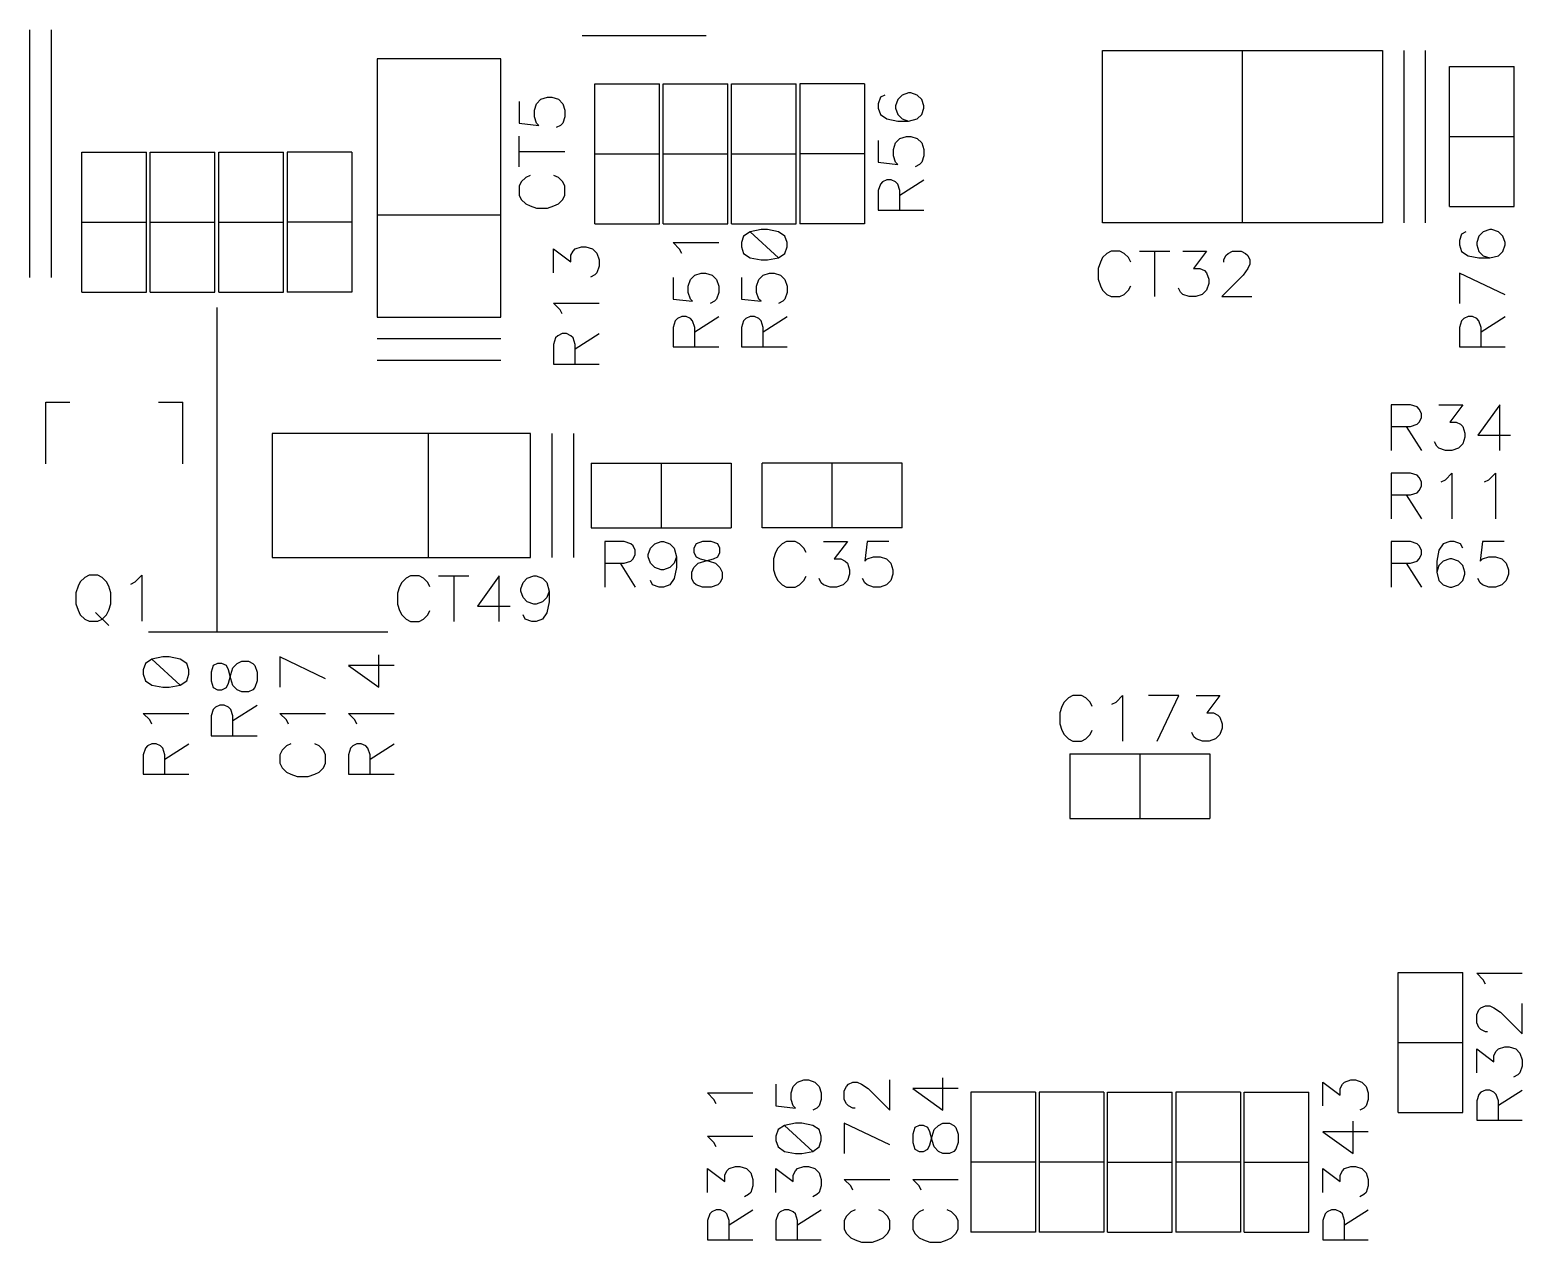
# Model space of a CAD drawing. Extents: x 295 to 953, y 10 to 290.
# Drawn here: x 592 to 653, y 196.1 to 245.6 of the extents above; entities that cross this region are included whole.
import ezdxf

# ---------------------------------------------------------------- set-up
doc = ezdxf.new("R2010")
doc.units = 0
doc.header["$LTSCALE"] = 5
doc.header["$MEASUREMENT"] = 0
doc.layers.add('DV-DPO-A6_BSK', color=2, linetype='CONTINUOUS')

msp = doc.modelspace()

# ---------------------------------------------------------------- linework, layer by layer
at = {"layer": 'DV-DPO-A6_BSK', "color": 7}
for p, q in [((591.981, 235.494), (591.981, 245.614)), ((592.864, 235.494), (592.864, 245.614)), ((614.557, 245.385), (619.614, 245.385)), ((635.813, 237.73), (635.813, 244.771)), ((635.813, 244.771), (647.252, 244.771)), ((641.53, 237.73), (641.53, 244.771)), ((647.252, 244.771), (647.252, 237.73)), ((648.135, 237.73), (648.135, 244.771)), ((649.012, 237.73), (649.012, 244.771)), ((611.232, 244.435), (606.175, 244.435)), ((606.175, 244.435), (606.175, 240.473)), ((611.232, 240.473), (611.232, 244.435)), ((649.99, 238.389), (649.99, 244.111)), ((649.99, 244.111), (652.633, 244.111)), ((652.633, 238.389), (652.633, 244.111)), ((615.065, 237.691), (615.065, 243.413)), ((615.065, 243.413), (617.708, 243.413)), ((617.708, 237.691), (617.708, 243.413)), ((617.859, 237.691), (617.859, 243.413)), ((617.859, 243.413), (620.502, 243.413)), ((620.502, 237.691), (620.502, 243.413)), ((620.653, 237.691), (620.653, 243.413)), ((620.653, 243.413), (623.296, 243.413)), ((623.296, 237.691), (623.296, 243.413)), ((623.447, 243.413), (623.447, 237.691)), ((626.09, 243.413), (623.447, 243.413)), ((626.09, 243.413), (626.09, 237.691)), ((612.69, 242.597), (612.863, 242.776)), ((612.863, 242.776), (613.132, 242.865)), ((613.132, 242.865), (613.31, 242.865)), ((613.31, 242.865), (613.579, 242.776)), ((613.579, 242.776), (613.758, 242.597)), ((626.738, 242.859), (626.649, 242.597)), ((626.917, 242.949), (626.738, 242.859)), ((627.448, 242.77), (627.359, 242.507)), ((627.627, 242.949), (627.448, 242.77)), ((627.89, 243.038), (627.627, 242.949)), ((627.979, 243.038), (627.89, 243.038)), ((628.247, 242.949), (627.979, 243.038)), ((628.426, 242.77), (628.247, 242.949)), ((628.515, 242.507), (628.426, 242.77)), ((611.975, 242.686), (611.975, 241.798)), ((612.601, 242.329), (612.69, 242.597)), ((612.601, 242.066), (612.601, 242.329)), ((613.758, 242.597), (613.841, 242.329)), ((613.841, 242.329), (613.841, 242.066)), ((626.649, 242.597), (626.649, 242.418)), ((626.649, 242.418), (626.738, 242.15)), ((626.738, 242.15), (627.001, 241.971)), ((627.359, 242.507), (627.359, 242.418)), ((627.359, 242.418), (627.448, 242.15)), ((627.448, 242.15), (627.627, 241.971)), ((628.247, 241.971), (628.426, 242.15)), ((628.426, 242.15), (628.515, 242.418)), ((628.515, 242.418), (628.515, 242.507)), ((611.975, 241.798), (612.78, 241.708)), ((612.69, 241.798), (612.601, 242.066)), ((612.78, 241.708), (612.69, 241.798)), ((613.668, 241.708), (613.489, 241.619)), ((613.758, 241.798), (613.668, 241.708)), ((613.841, 242.066), (613.758, 241.798)), ((627.001, 241.971), (627.448, 241.887)), ((627.448, 241.887), (627.89, 241.887)), ((627.627, 241.971), (627.89, 241.887)), ((627.89, 241.887), (628.247, 241.971)), ((611.975, 240.021), (611.975, 241.267)), ((626.649, 241.088), (626.649, 240.2)), ((627.269, 240.73), (627.359, 240.999)), ((627.359, 240.999), (627.538, 241.172)), ((627.538, 241.172), (627.8, 241.261)), ((627.8, 241.261), (627.979, 241.261)), ((627.979, 241.261), (628.247, 241.172)), ((628.247, 241.172), (628.426, 240.999)), ((628.426, 240.999), (628.515, 240.73)), ((649.99, 241.25), (652.633, 241.25)), ((594.11, 234.897), (594.11, 240.619)), ((594.11, 240.619), (596.753, 240.619)), ((596.753, 234.897), (596.753, 240.619)), ((596.904, 234.897), (596.904, 240.619)), ((596.904, 240.619), (599.547, 240.619)), ((599.547, 234.897), (599.547, 240.619)), ((599.698, 234.897), (599.698, 240.619)), ((599.698, 240.619), (602.341, 240.619)), ((602.341, 234.897), (602.341, 240.619)), ((602.492, 240.619), (602.492, 234.897)), ((605.135, 240.619), (602.492, 240.619)), ((605.135, 240.619), (605.135, 234.897)), ((606.175, 240.473), (606.175, 239.814)), ((611.232, 239.814), (611.232, 240.473)), ((611.975, 240.641), (613.841, 240.641)), ((615.065, 240.552), (617.708, 240.552)), ((617.859, 240.552), (620.502, 240.552)), ((620.653, 240.552), (623.296, 240.552)), ((626.09, 240.552), (623.447, 240.552)), ((627.269, 240.462), (627.269, 240.73)), ((627.359, 240.2), (627.269, 240.462)), ((628.515, 240.462), (628.426, 240.2)), ((628.515, 240.73), (628.515, 240.462)), ((606.175, 239.814), (606.175, 238.607)), ((611.232, 238.607), (611.232, 239.814)), ((612.422, 239.663), (612.243, 239.574)), ((613.579, 239.574), (613.4, 239.663)), ((626.649, 240.2), (627.448, 240.11)), ((627.448, 240.11), (627.359, 240.2)), ((628.337, 240.11), (628.158, 240.021)), ((628.426, 240.2), (628.337, 240.11)), ((612.064, 239.4), (611.975, 239.222)), ((611.975, 239.222), (611.975, 238.864)), ((612.243, 239.574), (612.064, 239.4)), ((613.758, 239.4), (613.579, 239.574)), ((613.841, 239.222), (613.758, 239.4)), ((613.841, 238.864), (613.841, 239.222)), ((626.738, 239.311), (626.649, 239.043)), ((626.828, 239.4), (626.738, 239.311)), ((627.001, 239.49), (626.828, 239.4)), ((627.18, 239.49), (627.001, 239.49)), ((627.359, 239.4), (627.18, 239.49)), ((627.448, 239.311), (627.359, 239.4)), ((627.538, 239.043), (627.448, 239.311)), ((627.538, 238.864), (628.515, 239.49)), ((606.175, 238.607), (606.175, 237.618)), ((611.232, 237.618), (611.232, 238.607)), ((611.975, 238.864), (612.064, 238.685)), ((612.064, 238.685), (612.243, 238.506)), ((612.243, 238.506), (612.422, 238.423)), ((613.4, 238.423), (613.579, 238.506)), ((613.579, 238.506), (613.758, 238.685)), ((613.758, 238.685), (613.841, 238.864)), ((626.649, 239.043), (626.649, 238.244)), ((627.538, 238.244), (627.538, 239.043)), ((606.175, 238.054), (611.232, 238.054)), ((612.422, 238.423), (612.69, 238.333)), ((612.69, 238.333), (613.132, 238.333)), ((613.132, 238.333), (613.4, 238.423)), ((626.649, 238.244), (628.515, 238.244)), ((649.99, 238.389), (652.633, 238.389)), ((594.11, 237.758), (596.753, 237.758)), ((596.904, 237.758), (599.547, 237.758)), ((599.698, 237.758), (602.341, 237.758)), ((605.135, 237.758), (602.492, 237.758)), ((606.175, 237.618), (606.175, 233.874)), ((611.232, 233.874), (611.232, 237.618)), ((615.065, 237.691), (617.708, 237.691)), ((617.859, 237.691), (620.502, 237.691)), ((620.653, 237.691), (623.296, 237.691)), ((621.413, 237.361), (621.15, 237.182)), ((621.86, 237.45), (621.413, 237.361)), ((621.413, 237.361), (622.57, 236.299)), ((622.128, 237.45), (621.86, 237.45)), ((622.57, 237.361), (622.128, 237.45)), ((622.838, 237.182), (622.57, 237.361)), ((626.09, 237.691), (623.447, 237.691)), ((647.252, 237.73), (635.813, 237.73)), ((650.487, 237.271), (650.398, 237.009)), ((650.666, 237.361), (650.487, 237.271)), ((651.376, 237.361), (651.197, 237.182)), ((651.639, 237.45), (651.376, 237.361)), ((651.728, 237.45), (651.639, 237.45)), ((651.996, 237.361), (651.728, 237.45)), ((652.175, 237.182), (651.996, 237.361)), ((613.378, 235.684), (613.378, 236.662)), ((613.378, 236.662), (614.087, 236.131)), ((614.177, 236.573), (614.266, 236.662)), ((614.266, 236.662), (614.529, 236.752)), ((614.529, 236.752), (614.707, 236.752)), ((614.707, 236.752), (614.976, 236.662)), ((614.976, 236.662), (615.155, 236.484)), ((618.535, 236.651), (618.267, 236.919)), ((618.267, 236.919), (620.133, 236.919)), ((618.619, 236.472), (618.535, 236.651)), ((621.15, 237.182), (621.061, 236.919)), ((621.061, 236.919), (621.061, 236.741)), ((621.061, 236.741), (621.15, 236.472)), ((622.927, 236.919), (622.838, 237.182)), ((622.838, 236.472), (622.927, 236.741)), ((622.927, 236.741), (622.927, 236.919)), ((650.398, 237.009), (650.398, 236.83)), ((650.398, 236.83), (650.487, 236.562)), ((651.197, 237.182), (651.108, 236.919)), ((651.108, 236.919), (651.108, 236.83)), ((651.108, 236.83), (651.197, 236.562)), ((652.264, 236.919), (652.175, 237.182)), ((652.175, 236.562), (652.264, 236.83)), ((652.264, 236.83), (652.264, 236.919)), ((614.087, 236.4), (614.177, 236.573)), ((614.087, 236.131), (614.087, 236.4)), ((615.155, 236.484), (615.244, 236.221)), ((615.244, 236.221), (615.244, 235.953)), ((621.15, 236.472), (621.413, 236.299)), ((621.413, 236.299), (621.86, 236.21)), ((621.86, 236.21), (622.128, 236.21)), ((622.128, 236.21), (622.57, 236.299)), ((622.57, 236.299), (622.838, 236.472)), ((635.73, 236.126), (635.64, 235.863)), ((635.819, 236.305), (635.73, 236.126)), ((635.998, 236.478), (635.819, 236.305)), ((636.171, 236.567), (635.998, 236.478)), ((636.529, 236.567), (636.171, 236.567)), ((636.702, 236.478), (636.529, 236.567)), ((636.881, 236.305), (636.702, 236.478)), ((636.97, 236.126), (636.881, 236.305)), ((637.322, 236.567), (638.563, 236.567)), ((637.942, 236.567), (637.942, 234.712)), ((639.094, 236.567), (640.066, 236.567)), ((640.066, 236.567), (639.535, 235.863)), ((640.776, 236.215), (640.859, 236.394)), ((640.776, 236.126), (640.776, 236.215)), ((640.859, 236.394), (640.949, 236.478)), ((640.949, 236.478), (641.128, 236.567)), ((641.128, 236.567), (641.48, 236.567)), ((641.48, 236.567), (641.658, 236.478)), ((641.658, 236.478), (641.748, 236.394)), ((641.748, 236.394), (641.837, 236.215)), ((641.837, 236.036), (641.748, 235.863)), ((641.837, 236.215), (641.837, 236.036)), ((650.487, 236.562), (650.75, 236.383)), ((650.75, 236.383), (651.197, 236.299)), ((651.197, 236.562), (651.376, 236.383)), ((651.197, 236.299), (651.639, 236.299)), ((651.376, 236.383), (651.639, 236.299)), ((651.639, 236.299), (651.996, 236.383)), ((651.996, 236.383), (652.175, 236.562)), ((615.065, 235.601), (614.886, 235.511)), ((615.155, 235.684), (615.065, 235.601)), ((615.244, 235.953), (615.155, 235.684)), ((618.267, 235.5), (618.267, 234.612)), ((618.887, 235.142), (618.977, 235.411)), ((618.977, 235.411), (619.156, 235.584)), ((619.156, 235.584), (619.418, 235.673)), ((619.418, 235.673), (619.597, 235.673)), ((619.597, 235.673), (619.865, 235.584)), ((619.865, 235.584), (620.044, 235.411)), ((620.044, 235.411), (620.133, 235.142)), ((621.061, 235.5), (621.061, 234.612)), ((621.681, 235.142), (621.771, 235.411)), ((621.771, 235.411), (621.95, 235.584)), ((621.95, 235.584), (622.212, 235.673)), ((622.212, 235.673), (622.391, 235.673)), ((622.391, 235.673), (622.659, 235.584)), ((622.659, 235.584), (622.838, 235.411)), ((622.838, 235.411), (622.927, 235.142)), ((635.64, 235.863), (635.64, 235.422)), ((635.64, 235.422), (635.73, 235.154)), ((639.535, 235.863), (639.798, 235.863)), ((639.798, 235.863), (639.976, 235.774)), ((639.976, 235.774), (640.066, 235.684)), ((640.066, 235.684), (640.155, 235.422)), ((640.155, 235.422), (640.155, 235.243)), ((641.569, 235.595), (640.686, 234.712)), ((641.748, 235.863), (641.569, 235.595)), ((652.264, 234.79), (650.398, 235.673)), ((650.398, 235.673), (650.398, 234.433)), ((594.11, 234.897), (596.753, 234.897)), ((596.904, 234.897), (599.547, 234.897)), ((599.698, 234.897), (602.341, 234.897)), ((605.135, 234.897), (602.492, 234.897)), ((618.887, 234.874), (618.887, 235.142)), ((618.977, 234.612), (618.887, 234.874)), ((620.133, 234.874), (620.044, 234.612)), ((620.133, 235.142), (620.133, 234.874)), ((621.681, 234.874), (621.681, 235.142)), ((621.771, 234.612), (621.681, 234.874)), ((622.927, 234.874), (622.838, 234.612)), ((622.927, 235.142), (622.927, 234.874)), ((635.73, 235.154), (635.819, 234.975)), ((635.819, 234.975), (635.998, 234.802)), ((635.998, 234.802), (636.171, 234.712)), ((636.529, 234.712), (636.702, 234.802)), ((636.702, 234.802), (636.881, 234.975)), ((636.881, 234.975), (636.97, 235.154)), ((639.004, 234.891), (638.915, 235.064)), ((639.094, 234.802), (639.004, 234.891)), ((639.356, 234.712), (639.094, 234.802)), ((639.887, 234.802), (639.624, 234.712)), ((640.066, 234.975), (639.887, 234.802)), ((640.155, 235.243), (640.066, 234.975)), ((599.62, 234.265), (599.62, 220.994)), ((613.646, 234.176), (613.378, 234.444)), ((613.378, 234.444), (615.244, 234.444)), ((613.73, 234.002), (613.646, 234.176)), ((618.267, 234.612), (619.066, 234.522)), ((619.066, 234.522), (618.977, 234.612)), ((619.955, 234.522), (619.776, 234.433)), ((620.044, 234.612), (619.955, 234.522)), ((621.061, 234.612), (621.86, 234.522)), ((621.86, 234.522), (621.771, 234.612)), ((622.749, 234.522), (622.57, 234.433)), ((622.838, 234.612), (622.749, 234.522)), ((636.171, 234.712), (636.529, 234.712)), ((639.624, 234.712), (639.356, 234.712)), ((640.686, 234.712), (641.921, 234.712)), ((606.175, 233.874), (611.232, 233.874)), ((618.356, 233.723), (618.267, 233.455)), ((618.446, 233.812), (618.356, 233.723)), ((618.619, 233.902), (618.446, 233.812)), ((618.798, 233.902), (618.619, 233.902)), ((618.977, 233.812), (618.798, 233.902)), ((619.066, 233.723), (618.977, 233.812)), ((619.156, 233.455), (619.066, 233.723)), ((619.156, 233.276), (620.133, 233.902)), ((621.15, 233.723), (621.061, 233.455)), ((621.24, 233.812), (621.15, 233.723)), ((621.413, 233.902), (621.24, 233.812)), ((621.592, 233.902), (621.413, 233.902)), ((621.771, 233.812), (621.592, 233.902)), ((621.86, 233.723), (621.771, 233.812)), ((621.95, 233.455), (621.86, 233.723)), ((621.95, 233.276), (622.927, 233.902)), ((650.487, 233.723), (650.398, 233.455)), ((650.577, 233.812), (650.487, 233.723)), ((650.75, 233.902), (650.577, 233.812)), ((650.929, 233.902), (650.75, 233.902)), ((651.108, 233.812), (650.929, 233.902)), ((651.197, 233.723), (651.108, 233.812)), ((651.287, 233.455), (651.197, 233.723)), ((651.287, 233.276), (652.264, 233.902)), ((606.175, 232.997), (611.232, 232.997)), ((613.467, 233.025), (613.378, 232.756)), ((613.556, 233.114), (613.467, 233.025)), ((613.73, 233.203), (613.556, 233.114)), ((613.908, 233.203), (613.73, 233.203)), ((614.087, 233.114), (613.908, 233.203)), ((614.177, 233.025), (614.087, 233.114)), ((614.266, 232.756), (614.177, 233.025)), ((614.266, 232.578), (615.244, 233.203)), ((618.267, 233.455), (618.267, 232.656)), ((619.156, 232.656), (619.156, 233.455)), ((621.061, 233.455), (621.061, 232.656)), ((621.95, 232.656), (621.95, 233.455)), ((650.398, 233.455), (650.398, 232.656)), ((651.287, 232.656), (651.287, 233.455)), ((613.378, 232.756), (613.378, 231.957)), ((614.266, 231.957), (614.266, 232.756)), ((618.267, 232.656), (620.133, 232.656)), ((621.061, 232.656), (622.927, 232.656)), ((650.398, 232.656), (652.264, 232.656)), ((606.175, 232.114), (611.232, 232.114)), ((613.378, 231.957), (615.244, 231.957)), ((592.629, 227.872), (592.629, 230.398)), ((592.629, 230.398), (593.618, 230.398)), ((597.245, 230.398), (598.234, 230.398)), ((598.234, 227.872), (598.234, 230.398)), ((648.403, 230.292), (647.604, 230.292)), ((647.604, 230.292), (647.604, 228.426)), ((648.671, 230.203), (648.403, 230.292)), ((648.761, 230.113), (648.671, 230.203)), ((648.85, 229.934), (648.761, 230.113)), ((648.85, 229.761), (648.85, 229.934)), ((649.56, 230.292), (650.538, 230.292)), ((650.538, 230.292), (650.001, 229.582)), ((652.047, 230.292), (651.158, 229.046)), ((652.047, 228.426), (652.047, 230.292)), ((647.604, 229.404), (648.403, 229.404)), ((648.23, 229.404), (648.85, 228.426)), ((648.403, 229.404), (648.671, 229.493)), ((648.671, 229.493), (648.761, 229.582)), ((648.761, 229.582), (648.85, 229.761)), ((650.001, 229.582), (650.27, 229.582)), ((650.27, 229.582), (650.448, 229.493)), ((650.448, 229.493), (650.538, 229.404)), ((650.538, 229.404), (650.627, 229.135)), ((601.889, 229.113), (601.889, 224.056)), ((605.845, 229.113), (601.889, 229.113)), ((606.504, 229.113), (605.845, 229.113)), ((607.717, 229.113), (606.504, 229.113)), ((608.706, 229.113), (607.717, 229.113)), ((608.265, 224.056), (608.265, 229.113)), ((612.444, 229.113), (608.706, 229.113)), ((612.444, 224.056), (612.444, 229.113)), ((613.327, 224.056), (613.327, 229.113)), ((614.205, 224.056), (614.205, 229.113)), ((649.47, 228.604), (649.381, 228.783)), ((650.538, 228.694), (650.359, 228.515)), ((650.627, 228.962), (650.538, 228.694)), ((650.627, 229.135), (650.627, 228.962)), ((651.158, 229.046), (652.488, 229.046)), ((649.56, 228.515), (649.47, 228.604)), ((649.828, 228.426), (649.56, 228.515)), ((650.091, 228.426), (649.828, 228.426)), ((650.359, 228.515), (650.091, 228.426)), ((614.925, 227.906), (620.642, 227.906)), ((614.925, 227.906), (614.925, 225.263)), ((617.781, 227.906), (617.781, 225.263)), ((620.642, 227.906), (620.642, 225.263)), ((627.627, 227.906), (621.91, 227.906)), ((621.91, 225.263), (621.91, 227.906)), ((624.766, 225.263), (624.766, 227.906)), ((627.627, 225.263), (627.627, 227.906)), ((648.403, 227.498), (647.604, 227.498)), ((647.604, 227.498), (647.604, 225.632)), ((648.671, 227.409), (648.403, 227.498)), ((649.828, 227.23), (650.091, 227.498)), ((650.091, 227.498), (650.091, 225.632)), ((651.599, 227.23), (651.868, 227.498)), ((651.868, 227.498), (651.868, 225.632)), ((648.761, 227.319), (648.671, 227.409)), ((648.85, 227.14), (648.761, 227.319)), ((648.761, 226.788), (648.85, 226.967)), ((648.85, 226.967), (648.85, 227.14)), ((649.649, 227.14), (649.828, 227.23)), ((651.426, 227.14), (651.599, 227.23)), ((647.604, 226.61), (648.403, 226.61)), ((648.23, 226.61), (648.85, 225.632)), ((648.403, 226.61), (648.671, 226.699)), ((648.671, 226.699), (648.761, 226.788)), ((614.925, 225.263), (620.642, 225.263)), ((627.627, 225.263), (621.91, 225.263)), ((616.272, 224.704), (615.473, 224.704)), ((615.473, 224.704), (615.473, 222.838)), ((616.54, 224.615), (616.272, 224.704)), ((616.63, 224.525), (616.54, 224.615)), ((616.719, 224.346), (616.63, 224.525)), ((617.25, 224.173), (617.339, 224.436)), ((617.339, 224.436), (617.518, 224.615)), ((617.518, 224.615), (617.781, 224.704)), ((617.781, 224.704), (617.87, 224.704)), ((617.87, 224.704), (618.139, 224.615)), ((618.139, 224.615), (618.317, 224.436)), ((618.317, 224.436), (618.407, 224.084)), ((619.206, 224.615), (619.116, 224.436)), ((619.116, 224.436), (619.116, 224.257)), ((619.468, 224.704), (619.206, 224.615)), ((619.826, 224.704), (619.468, 224.704)), ((620.094, 224.615), (619.826, 224.704)), ((620.178, 224.436), (620.094, 224.615)), ((620.178, 224.257), (620.178, 224.436)), ((622.547, 224.436), (622.458, 224.257)), ((622.726, 224.615), (622.547, 224.436)), ((622.905, 224.704), (622.726, 224.615)), ((623.257, 224.704), (622.905, 224.704)), ((623.436, 224.615), (623.257, 224.704)), ((623.615, 224.436), (623.436, 224.615)), ((623.704, 224.257), (623.615, 224.436)), ((624.414, 224.704), (625.392, 224.704)), ((625.392, 224.704), (624.855, 223.994)), ((626.191, 224.704), (626.101, 223.905)), ((627.079, 224.704), (626.191, 224.704)), ((648.403, 224.704), (647.604, 224.704)), ((647.604, 224.704), (647.604, 222.838)), ((648.671, 224.615), (648.403, 224.704)), ((648.761, 224.525), (648.671, 224.615)), ((648.85, 224.346), (648.761, 224.525)), ((649.739, 224.615), (649.56, 224.346)), ((650.001, 224.704), (649.739, 224.615)), ((650.18, 224.704), (650.001, 224.704)), ((650.448, 224.615), (650.18, 224.704)), ((650.538, 224.436), (650.448, 224.615)), ((651.337, 224.704), (651.247, 223.905)), ((652.225, 224.704), (651.337, 224.704)), ((601.889, 224.056), (605.845, 224.056)), ((605.845, 224.056), (606.504, 224.056)), ((606.504, 224.056), (607.717, 224.056)), ((607.717, 224.056), (608.706, 224.056)), ((608.706, 224.056), (612.444, 224.056)), ((615.473, 223.816), (616.272, 223.816)), ((616.099, 223.816), (616.719, 222.838)), ((616.272, 223.816), (616.54, 223.905)), ((616.54, 223.905), (616.63, 223.994)), ((616.63, 223.994), (616.719, 224.173)), ((616.719, 224.173), (616.719, 224.346)), ((617.25, 224.084), (617.25, 224.173)), ((617.339, 223.816), (617.25, 224.084)), ((617.518, 223.637), (617.339, 223.816)), ((618.317, 223.816), (618.139, 223.637)), ((618.407, 224.084), (618.317, 223.816)), ((618.407, 224.084), (618.407, 223.637)), ((619.116, 224.257), (619.206, 224.084)), ((619.116, 223.637), (619.295, 223.816)), ((619.206, 224.084), (619.379, 223.994)), ((619.295, 223.816), (619.558, 223.905)), ((619.379, 223.994), (619.737, 223.905)), ((619.558, 223.905), (619.916, 223.994)), ((619.737, 223.905), (620.005, 223.816)), ((619.916, 223.994), (620.094, 224.084)), ((620.005, 223.816), (620.178, 223.637)), ((620.094, 224.084), (620.178, 224.257)), ((622.458, 224.257), (622.374, 223.994)), ((622.374, 223.994), (622.374, 223.547)), ((624.855, 223.994), (625.124, 223.994)), ((625.124, 223.994), (625.302, 223.905)), ((625.302, 223.905), (625.392, 223.816)), ((625.392, 223.816), (625.481, 223.547)), ((626.101, 223.905), (626.191, 223.994)), ((626.191, 223.994), (626.453, 224.084)), ((626.453, 224.084), (626.722, 224.084)), ((626.722, 224.084), (626.99, 223.994)), ((626.99, 223.994), (627.163, 223.816)), ((627.163, 223.816), (627.253, 223.547)), ((647.604, 223.816), (648.403, 223.816)), ((648.23, 223.816), (648.85, 222.838)), ((648.403, 223.816), (648.671, 223.905)), ((648.671, 223.905), (648.761, 223.994)), ((648.761, 223.994), (648.85, 224.173)), ((648.85, 224.173), (648.85, 224.346)), ((649.56, 224.346), (649.47, 223.905)), ((649.47, 223.905), (649.47, 223.458)), ((649.739, 223.905), (649.56, 223.726)), ((650.001, 223.994), (649.739, 223.905)), ((650.091, 223.994), (650.001, 223.994)), ((650.359, 223.905), (650.091, 223.994)), ((650.538, 223.726), (650.359, 223.905)), ((651.247, 223.905), (651.337, 223.994)), ((651.337, 223.994), (651.599, 224.084)), ((651.599, 224.084), (651.868, 224.084)), ((651.868, 224.084), (652.136, 223.994)), ((652.136, 223.994), (652.309, 223.816)), ((652.309, 223.816), (652.399, 223.547)), ((594.222, 223.234), (594.043, 223.056)), ((594.401, 223.324), (594.222, 223.234)), ((594.758, 223.324), (594.401, 223.324)), ((594.937, 223.234), (594.758, 223.324)), ((595.116, 223.056), (594.937, 223.234)), ((596.284, 223.056), (596.552, 223.324)), ((596.552, 223.324), (596.552, 221.446)), ((607.359, 223.206), (607.18, 223.033)), ((607.533, 223.296), (607.359, 223.206)), ((607.89, 223.296), (607.533, 223.296)), ((608.063, 223.206), (607.89, 223.296)), ((608.242, 223.033), (608.063, 223.206)), ((608.684, 223.296), (609.924, 223.296)), ((609.304, 223.296), (609.304, 221.441)), ((611.159, 223.296), (610.276, 222.061)), ((611.159, 221.441), (611.159, 223.296)), ((612.137, 223.033), (612.31, 223.206)), ((612.31, 223.206), (612.578, 223.296)), ((612.578, 223.296), (612.668, 223.296)), ((612.668, 223.296), (612.931, 223.206)), ((612.931, 223.206), (613.109, 223.033)), ((617.781, 223.547), (617.518, 223.637)), ((617.87, 223.547), (617.781, 223.547)), ((618.139, 223.637), (617.87, 223.547)), ((618.317, 223.195), (618.139, 222.927)), ((618.407, 223.637), (618.317, 223.195)), ((619.027, 223.458), (619.116, 223.637)), ((619.027, 223.195), (619.027, 223.458)), ((619.116, 223.016), (619.027, 223.195)), ((620.178, 223.637), (620.268, 223.458)), ((620.268, 223.195), (620.178, 223.016)), ((620.268, 223.458), (620.268, 223.195)), ((622.374, 223.547), (622.458, 223.285)), ((622.458, 223.285), (622.547, 223.106)), ((623.615, 223.106), (623.704, 223.285)), ((624.324, 223.016), (624.235, 223.195)), ((625.481, 223.374), (625.392, 223.106)), ((625.481, 223.547), (625.481, 223.374)), ((626.101, 223.016), (626.012, 223.195)), ((627.253, 223.374), (627.163, 223.106)), ((627.253, 223.547), (627.253, 223.374)), ((649.56, 223.726), (649.47, 223.458)), ((649.47, 223.458), (649.56, 223.106)), ((650.627, 223.458), (650.538, 223.726)), ((650.538, 223.106), (650.627, 223.374)), ((650.627, 223.374), (650.627, 223.458)), ((651.247, 223.016), (651.158, 223.195)), ((652.399, 223.374), (652.309, 223.106)), ((652.399, 223.547), (652.399, 223.374)), ((593.954, 222.877), (593.864, 222.609)), ((593.864, 222.609), (593.864, 222.161)), ((594.043, 223.056), (593.954, 222.877)), ((595.205, 222.877), (595.116, 223.056)), ((595.295, 222.609), (595.205, 222.877)), ((595.295, 222.161), (595.295, 222.609)), ((596.105, 222.966), (596.284, 223.056)), ((607.091, 222.854), (607.002, 222.592)), ((607.002, 222.592), (607.002, 222.15)), ((607.18, 223.033), (607.091, 222.854)), ((608.332, 222.854), (608.242, 223.033)), ((612.048, 222.765), (612.137, 223.033)), ((612.048, 222.676), (612.048, 222.765)), ((612.137, 222.413), (612.048, 222.676)), ((613.109, 223.033), (613.199, 222.676)), ((613.199, 222.676), (613.109, 222.413)), ((613.199, 222.676), (613.199, 222.234)), ((617.429, 222.927), (617.339, 223.106)), ((617.697, 222.838), (617.429, 222.927)), ((617.87, 222.838), (617.697, 222.838)), ((618.139, 222.927), (617.87, 222.838)), ((619.206, 222.927), (619.116, 223.016)), ((619.468, 222.838), (619.206, 222.927)), ((619.826, 222.838), (619.468, 222.838)), ((620.094, 222.927), (619.826, 222.838)), ((620.178, 223.016), (620.094, 222.927)), ((622.547, 223.106), (622.726, 222.927)), ((622.726, 222.927), (622.905, 222.838)), ((622.905, 222.838), (623.257, 222.838)), ((623.257, 222.838), (623.436, 222.927)), ((623.436, 222.927), (623.615, 223.106)), ((624.414, 222.927), (624.324, 223.016)), ((624.682, 222.838), (624.414, 222.927)), ((624.945, 222.838), (624.682, 222.838)), ((625.213, 222.927), (624.945, 222.838)), ((625.392, 223.106), (625.213, 222.927)), ((626.191, 222.927), (626.101, 223.016)), ((626.453, 222.838), (626.191, 222.927)), ((626.722, 222.838), (626.453, 222.838)), ((626.99, 222.927), (626.722, 222.838)), ((627.163, 223.106), (626.99, 222.927)), ((649.56, 223.106), (649.739, 222.927)), ((649.739, 222.927), (650.001, 222.838)), ((650.001, 222.838), (650.091, 222.838)), ((650.091, 222.838), (650.359, 222.927)), ((650.359, 222.927), (650.538, 223.106)), ((651.337, 222.927), (651.247, 223.016)), ((651.599, 222.838), (651.337, 222.927)), ((651.868, 222.838), (651.599, 222.838)), ((652.136, 222.927), (651.868, 222.838)), ((652.309, 223.106), (652.136, 222.927)), ((593.864, 222.161), (593.954, 221.893)), ((595.205, 221.893), (595.295, 222.161)), ((607.002, 222.15), (607.091, 221.882)), ((610.276, 222.061), (611.606, 222.061)), ((612.31, 222.234), (612.137, 222.413)), ((612.578, 222.15), (612.31, 222.234)), ((612.668, 222.15), (612.578, 222.15)), ((612.931, 222.234), (612.668, 222.15)), ((613.109, 222.413), (612.931, 222.234)), ((613.199, 222.234), (613.109, 221.793)), ((593.954, 221.893), (594.043, 221.714)), ((594.043, 221.714), (594.222, 221.536)), ((594.222, 221.536), (594.401, 221.446)), ((594.401, 221.446), (594.758, 221.446)), ((594.669, 221.804), (595.205, 221.267)), ((594.758, 221.446), (594.937, 221.536)), ((594.937, 221.536), (595.116, 221.714)), ((595.116, 221.714), (595.205, 221.893)), ((607.091, 221.882), (607.18, 221.703)), ((607.18, 221.703), (607.359, 221.53)), ((607.359, 221.53), (607.533, 221.441)), ((607.533, 221.441), (607.89, 221.441)), ((607.89, 221.441), (608.063, 221.53)), ((608.063, 221.53), (608.242, 221.703)), ((608.242, 221.703), (608.332, 221.882)), ((612.221, 221.53), (612.137, 221.703)), ((612.489, 221.441), (612.221, 221.53)), ((612.668, 221.441), (612.489, 221.441)), ((612.931, 221.53), (612.668, 221.441)), ((613.109, 221.793), (612.931, 221.53)), ((606.605, 220.994), (596.826, 220.994)), ((596.703, 219.72), (596.614, 219.457)), ((596.966, 219.898), (596.703, 219.72)), ((597.413, 219.988), (596.966, 219.898)), ((596.966, 219.898), (598.122, 218.837)), ((597.681, 219.988), (597.413, 219.988)), ((598.122, 219.898), (597.681, 219.988)), ((598.391, 219.72), (598.122, 219.898)), ((598.48, 219.457), (598.391, 219.72)), ((599.475, 219.636), (599.385, 219.362)), ((599.653, 219.725), (599.475, 219.636)), ((599.832, 219.725), (599.653, 219.725)), ((600.011, 219.636), (599.832, 219.725)), ((600.1, 219.457), (600.011, 219.636)), ((600.19, 219.272), (600.279, 219.546)), ((600.279, 219.546), (600.458, 219.725)), ((600.458, 219.725), (600.642, 219.815)), ((600.642, 219.815), (600.911, 219.815)), ((600.911, 219.815), (601.09, 219.725)), ((601.09, 219.725), (601.179, 219.636)), ((601.179, 219.636), (601.268, 219.362)), ((604.068, 219.099), (602.202, 219.988)), ((602.202, 219.988), (602.202, 218.747)), ((606.862, 219.636), (604.996, 219.636)), ((604.996, 219.636), (606.236, 218.747)), ((606.236, 218.747), (606.236, 220.077)), ((596.614, 219.457), (596.614, 219.278)), ((596.614, 219.278), (596.703, 219.01)), ((596.703, 219.01), (596.966, 218.837)), ((598.122, 218.837), (598.391, 219.01)), ((598.391, 219.01), (598.48, 219.278)), ((598.48, 219.278), (598.48, 219.457)), ((599.385, 219.362), (599.385, 219.004)), ((599.385, 219.004), (599.475, 218.736)), ((600.19, 219.094), (600.1, 219.457)), ((600.1, 218.915), (600.19, 219.272)), ((600.279, 218.825), (600.19, 219.094)), ((601.268, 219.004), (601.179, 218.736)), ((601.268, 219.362), (601.268, 219.004)), ((596.966, 218.837), (597.413, 218.747)), ((597.413, 218.747), (597.681, 218.747)), ((597.681, 218.747), (598.122, 218.837)), ((599.475, 218.736), (599.653, 218.647)), ((599.653, 218.647), (599.832, 218.647)), ((599.832, 218.647), (600.011, 218.736)), ((600.011, 218.736), (600.1, 218.915)), ((600.458, 218.647), (600.279, 218.825)), ((600.642, 218.557), (600.458, 218.647)), ((600.911, 218.557), (600.642, 218.557)), ((601.09, 218.647), (600.911, 218.557)), ((601.179, 218.736), (601.09, 218.647)), ((634.422, 218.317), (634.249, 218.144)), ((634.601, 218.406), (634.422, 218.317)), ((634.953, 218.406), (634.601, 218.406)), ((635.132, 218.317), (634.953, 218.406)), ((635.31, 218.144), (635.132, 218.317)), ((636.367, 218.144), (636.635, 218.406)), ((636.635, 218.406), (636.635, 216.551)), ((638.931, 218.406), (637.697, 218.406)), ((638.049, 216.551), (638.931, 218.406)), ((639.641, 218.406), (640.613, 218.406)), ((640.613, 218.406), (640.083, 217.697)), ((599.475, 217.842), (599.385, 217.574)), ((599.564, 217.931), (599.475, 217.842)), ((599.743, 218.021), (599.564, 217.931)), ((599.922, 218.021), (599.743, 218.021)), ((600.1, 217.931), (599.922, 218.021)), ((600.19, 217.842), (600.1, 217.931)), ((600.279, 217.574), (600.19, 217.842)), ((600.279, 217.395), (601.268, 218.021)), ((634.159, 217.965), (634.07, 217.697)), ((634.249, 218.144), (634.159, 217.965)), ((635.394, 217.965), (635.31, 218.144)), ((636.193, 218.054), (636.367, 218.144)), ((596.882, 217.412), (596.614, 217.68)), ((596.614, 217.68), (598.48, 217.68)), ((596.966, 217.238), (596.882, 217.412)), ((599.385, 217.574), (599.385, 216.769)), ((600.279, 216.769), (600.279, 217.574)), ((602.47, 217.412), (602.202, 217.68)), ((602.202, 217.68), (604.068, 217.68)), ((602.554, 217.238), (602.47, 217.412)), ((605.264, 217.412), (604.996, 217.68)), ((604.996, 217.68), (606.862, 217.68)), ((605.348, 217.238), (605.264, 217.412)), ((634.07, 217.697), (634.07, 217.255)), ((634.07, 217.255), (634.159, 216.993)), ((640.083, 217.697), (640.345, 217.697)), ((640.345, 217.697), (640.524, 217.613)), ((640.524, 217.613), (640.613, 217.523)), ((640.613, 217.523), (640.703, 217.255)), ((640.703, 217.255), (640.703, 217.082)), ((599.385, 216.769), (601.268, 216.769)), ((634.159, 216.993), (634.249, 216.814)), ((634.249, 216.814), (634.422, 216.641)), ((634.422, 216.641), (634.601, 216.551)), ((634.601, 216.551), (634.953, 216.551)), ((634.953, 216.551), (635.132, 216.641)), ((635.132, 216.641), (635.31, 216.814)), ((635.31, 216.814), (635.394, 216.993)), ((639.552, 216.724), (639.462, 216.903)), ((639.641, 216.641), (639.552, 216.724)), ((639.904, 216.551), (639.641, 216.641)), ((640.172, 216.551), (639.904, 216.551)), ((640.435, 216.641), (640.172, 216.551)), ((640.613, 216.814), (640.435, 216.641)), ((640.703, 217.082), (640.613, 216.814)), ((596.703, 216.261), (596.614, 215.992)), ((596.614, 215.992), (596.614, 215.193)), ((596.792, 216.35), (596.703, 216.261)), ((596.966, 216.439), (596.792, 216.35)), ((597.144, 216.439), (596.966, 216.439)), ((597.323, 216.35), (597.144, 216.439)), ((597.413, 216.261), (597.323, 216.35)), ((597.502, 215.992), (597.413, 216.261)), ((597.502, 215.814), (598.48, 216.439)), ((597.502, 215.193), (597.502, 215.992)), ((602.291, 216.171), (602.202, 215.992)), ((602.202, 215.992), (602.202, 215.64)), ((602.47, 216.35), (602.291, 216.171)), ((602.643, 216.439), (602.47, 216.35)), ((603.8, 216.35), (603.621, 216.439)), ((603.979, 216.171), (603.8, 216.35)), ((604.068, 215.992), (603.979, 216.171)), ((604.068, 215.64), (604.068, 215.992)), ((605.085, 216.261), (604.996, 215.992)), ((604.996, 215.992), (604.996, 215.193)), ((605.174, 216.35), (605.085, 216.261)), ((605.348, 216.439), (605.174, 216.35)), ((605.526, 216.439), (605.348, 216.439)), ((605.705, 216.35), (605.526, 216.439)), ((605.795, 216.261), (605.705, 216.35)), ((605.884, 215.992), (605.795, 216.261)), ((605.884, 215.814), (606.862, 216.439)), ((605.884, 215.193), (605.884, 215.992)), ((634.483, 216.031), (640.2, 216.031)), ((634.483, 216.031), (634.483, 213.388)), ((637.339, 216.031), (637.339, 213.388)), ((640.2, 216.031), (640.2, 213.388)), ((602.202, 215.64), (602.291, 215.461)), ((602.291, 215.461), (602.47, 215.283)), ((602.47, 215.283), (602.643, 215.193)), ((603.621, 215.193), (603.8, 215.283)), ((603.8, 215.283), (603.979, 215.461)), ((603.979, 215.461), (604.068, 215.64)), ((596.614, 215.193), (598.48, 215.193)), ((602.643, 215.193), (602.911, 215.104)), ((602.911, 215.104), (603.353, 215.104)), ((603.353, 215.104), (603.621, 215.193)), ((604.996, 215.193), (606.862, 215.193)), ((634.483, 213.388), (640.2, 213.388)), ((647.895, 201.369), (647.895, 207.091)), ((647.895, 207.091), (650.538, 207.091)), ((650.538, 201.369), (650.538, 207.091)), ((651.37, 206.794), (651.108, 207.063)), ((651.108, 207.063), (652.963, 207.063)), ((651.46, 206.616), (651.37, 206.794)), ((651.108, 205.381), (651.197, 205.56)), ((651.197, 205.56), (651.281, 205.643)), ((651.281, 205.643), (651.46, 205.733)), ((651.46, 205.733), (651.639, 205.733)), ((651.639, 205.733), (651.812, 205.643)), ((651.812, 205.643), (652.08, 205.47)), ((652.963, 204.587), (652.963, 205.822)), ((651.108, 205.029), (651.108, 205.381)), ((651.197, 204.85), (651.108, 205.029)), ((652.08, 205.47), (652.963, 204.587)), ((651.281, 204.76), (651.197, 204.85)), ((651.46, 204.671), (651.281, 204.76)), ((651.549, 204.671), (651.46, 204.671)), ((647.895, 204.23), (650.538, 204.23)), ((651.108, 202.995), (651.108, 203.967)), ((651.108, 203.967), (651.812, 203.436)), ((651.812, 203.699), (651.901, 203.878)), ((651.812, 203.436), (651.812, 203.699)), ((651.901, 203.878), (651.991, 203.967)), ((651.991, 203.967), (652.253, 204.056)), ((652.253, 204.056), (652.432, 204.056)), ((652.432, 204.056), (652.7, 203.967)), ((652.7, 203.967), (652.874, 203.788)), ((652.874, 203.788), (652.963, 203.526)), ((652.963, 203.257), (652.874, 202.995)), ((652.963, 203.526), (652.963, 203.257)), ((622.469, 202.525), (622.469, 201.642)), ((623.173, 202.436), (623.352, 202.615)), ((623.352, 202.615), (623.615, 202.698)), ((623.615, 202.698), (623.794, 202.698)), ((623.794, 202.698), (624.062, 202.615)), ((624.062, 202.615), (624.235, 202.436)), ((625.353, 202.436), (625.436, 202.525)), ((625.436, 202.525), (625.615, 202.615)), ((625.615, 202.615), (625.794, 202.615)), ((625.794, 202.615), (625.967, 202.525)), ((625.967, 202.525), (626.236, 202.346)), ((627.118, 201.464), (627.118, 202.698)), ((629.292, 201.464), (629.292, 202.788)), ((644.821, 201.642), (644.821, 202.615)), ((644.821, 202.615), (645.525, 202.084)), ((645.525, 202.346), (645.615, 202.525)), ((645.615, 202.525), (645.704, 202.615)), ((645.704, 202.615), (645.967, 202.698)), ((645.967, 202.698), (646.146, 202.698)), ((646.146, 202.698), (646.414, 202.615)), ((646.414, 202.615), (646.587, 202.436)), ((652.784, 202.905), (652.611, 202.816)), ((652.874, 202.995), (652.784, 202.905)), ((619.938, 201.905), (619.675, 202.173)), ((619.675, 202.173), (621.53, 202.173)), ((620.027, 201.726), (619.938, 201.905)), ((623.089, 202.173), (623.173, 202.436)), ((623.089, 201.905), (623.089, 202.173)), ((623.173, 201.642), (623.089, 201.905)), ((624.235, 202.436), (624.324, 202.173)), ((624.324, 201.905), (624.235, 201.642)), ((624.324, 202.173), (624.324, 201.905)), ((625.263, 202.257), (625.353, 202.436)), ((625.263, 201.905), (625.263, 202.257)), ((625.353, 201.726), (625.263, 201.905)), ((626.236, 202.346), (627.118, 201.464)), ((629.912, 202.346), (628.057, 202.346)), ((628.057, 202.346), (629.292, 201.464)), ((630.432, 202.201), (630.432, 196.479)), ((633.075, 202.201), (630.432, 202.201)), ((633.075, 202.201), (633.075, 196.479)), ((633.226, 202.201), (633.226, 196.479)), ((635.869, 202.201), (633.226, 202.201)), ((635.869, 202.201), (635.869, 196.479)), ((636.02, 196.479), (636.02, 202.201)), ((636.02, 202.201), (638.663, 202.201)), ((638.663, 196.479), (638.663, 202.201)), ((638.814, 202.201), (638.814, 196.479)), ((641.457, 202.201), (638.814, 202.201)), ((641.457, 202.201), (641.457, 196.479)), ((641.608, 196.479), (641.608, 202.201)), ((641.608, 202.201), (644.251, 202.201)), ((644.251, 196.479), (644.251, 202.201)), ((645.525, 202.084), (645.525, 202.346)), ((646.587, 202.436), (646.676, 202.173)), ((646.676, 201.905), (646.587, 201.642)), ((646.676, 202.173), (646.676, 201.905)), ((651.197, 202.112), (651.108, 201.844)), ((651.281, 202.196), (651.197, 202.112)), ((651.46, 202.285), (651.281, 202.196)), ((651.639, 202.285), (651.46, 202.285)), ((651.812, 202.196), (651.639, 202.285)), ((651.901, 202.112), (651.812, 202.196)), ((651.991, 201.844), (651.901, 202.112)), ((651.991, 201.665), (652.963, 202.285)), ((622.469, 201.642), (623.263, 201.553)), ((623.263, 201.553), (623.173, 201.642)), ((624.146, 201.553), (623.972, 201.464)), ((624.235, 201.642), (624.146, 201.553)), ((625.436, 201.642), (625.353, 201.726)), ((625.615, 201.553), (625.436, 201.642)), ((625.705, 201.553), (625.615, 201.553)), ((646.498, 201.553), (646.324, 201.464)), ((646.587, 201.642), (646.498, 201.553)), ((647.895, 201.369), (650.538, 201.369)), ((651.108, 201.844), (651.108, 201.05)), ((651.991, 201.05), (651.991, 201.844)), ((622.559, 200.67), (622.469, 200.402)), ((622.821, 200.843), (622.559, 200.67)), ((623.263, 200.933), (622.821, 200.843)), ((622.821, 200.843), (623.972, 199.782)), ((623.531, 200.933), (623.263, 200.933)), ((623.972, 200.843), (623.531, 200.933)), ((624.235, 200.67), (623.972, 200.843)), ((624.324, 200.402), (624.235, 200.67)), ((627.118, 200.05), (625.263, 200.933)), ((625.263, 200.933), (625.263, 199.698)), ((628.147, 200.754), (628.057, 200.491)), ((628.32, 200.843), (628.147, 200.754)), ((628.499, 200.843), (628.32, 200.843)), ((628.677, 200.754), (628.499, 200.843)), ((628.761, 200.581), (628.677, 200.754)), ((628.851, 200.402), (628.94, 200.67)), ((628.94, 200.67), (629.119, 200.843)), ((629.119, 200.843), (629.292, 200.933)), ((629.292, 200.933), (629.56, 200.933)), ((629.56, 200.933), (629.734, 200.843)), ((629.734, 200.843), (629.823, 200.754)), ((629.823, 200.754), (629.912, 200.491)), ((646.056, 199.698), (646.056, 201.022)), ((651.108, 201.05), (652.963, 201.05)), ((619.938, 200.139), (619.675, 200.402)), ((619.675, 200.402), (621.53, 200.402)), ((620.027, 199.96), (619.938, 200.139)), ((622.469, 200.402), (622.469, 200.223)), ((622.469, 200.223), (622.559, 199.96)), ((624.235, 199.96), (624.324, 200.223)), ((624.324, 200.223), (624.324, 200.402)), ((628.057, 200.491), (628.057, 200.139)), ((628.057, 200.139), (628.147, 199.871)), ((628.677, 199.871), (628.761, 200.05)), ((628.851, 200.223), (628.761, 200.581)), ((628.761, 200.05), (628.851, 200.402)), ((628.94, 199.96), (628.851, 200.223)), ((629.912, 200.139), (629.823, 199.871)), ((629.912, 200.491), (629.912, 200.139)), ((646.676, 200.581), (644.821, 200.581)), ((644.821, 200.581), (646.056, 199.698)), ((622.559, 199.96), (622.821, 199.782)), ((622.821, 199.782), (623.263, 199.698)), ((623.263, 199.698), (623.531, 199.698)), ((623.531, 199.698), (623.972, 199.782)), ((623.972, 199.782), (624.235, 199.96)), ((628.147, 199.871), (628.32, 199.782)), ((628.32, 199.782), (628.499, 199.782)), ((628.499, 199.782), (628.677, 199.871)), ((629.119, 199.782), (628.94, 199.96)), ((629.292, 199.698), (629.119, 199.782)), ((629.56, 199.698), (629.292, 199.698)), ((629.734, 199.782), (629.56, 199.698)), ((629.823, 199.871), (629.734, 199.782)), ((619.675, 198.105), (619.675, 199.077)), ((619.675, 199.077), (620.379, 198.547)), ((620.379, 198.809), (620.469, 198.988)), ((620.379, 198.547), (620.379, 198.809)), ((620.469, 198.988), (620.558, 199.077)), ((620.558, 199.077), (620.821, 199.167)), ((620.821, 199.167), (621, 199.167)), ((621, 199.167), (621.268, 199.077)), ((621.268, 199.077), (621.441, 198.899)), ((621.441, 198.899), (621.53, 198.636)), ((622.469, 198.105), (622.469, 199.077)), ((622.469, 199.077), (623.173, 198.547)), ((623.173, 198.809), (623.263, 198.988)), ((623.173, 198.547), (623.173, 198.809)), ((623.263, 198.988), (623.352, 199.077)), ((623.352, 199.077), (623.615, 199.167)), ((623.615, 199.167), (623.794, 199.167)), ((623.794, 199.167), (624.062, 199.077)), ((624.062, 199.077), (624.235, 198.899)), ((624.235, 198.899), (624.324, 198.636)), ((633.075, 199.34), (630.432, 199.34)), ((635.869, 199.34), (633.226, 199.34)), ((636.02, 199.34), (638.663, 199.34)), ((641.457, 199.34), (638.814, 199.34)), ((641.608, 199.34), (644.251, 199.34)), ((644.821, 198.105), (644.821, 199.077)), ((644.821, 199.077), (645.525, 198.547)), ((645.525, 198.809), (645.615, 198.988)), ((645.525, 198.547), (645.525, 198.809)), ((645.615, 198.988), (645.704, 199.077)), ((645.704, 199.077), (645.967, 199.167)), ((645.967, 199.167), (646.146, 199.167)), ((646.146, 199.167), (646.414, 199.077)), ((646.414, 199.077), (646.587, 198.899)), ((646.587, 198.899), (646.676, 198.636)), ((621.53, 198.368), (621.441, 198.105)), ((621.53, 198.636), (621.53, 198.368)), ((624.324, 198.368), (624.235, 198.105)), ((624.324, 198.636), (624.324, 198.368)), ((625.526, 198.368), (625.263, 198.636)), ((625.263, 198.636), (627.118, 198.636)), ((625.615, 198.195), (625.526, 198.368)), ((628.32, 198.368), (628.057, 198.636)), ((628.057, 198.636), (629.912, 198.636)), ((628.409, 198.195), (628.32, 198.368)), ((646.676, 198.368), (646.587, 198.105)), ((646.676, 198.636), (646.676, 198.368)), ((621.352, 198.016), (621.178, 197.926)), ((621.441, 198.105), (621.352, 198.016)), ((624.146, 198.016), (623.972, 197.926)), ((624.235, 198.105), (624.146, 198.016)), ((646.498, 198.016), (646.324, 197.926)), ((646.587, 198.105), (646.498, 198.016)), ((619.765, 197.222), (619.675, 196.954)), ((619.848, 197.306), (619.765, 197.222)), ((620.027, 197.395), (619.848, 197.306)), ((620.206, 197.395), (620.027, 197.395)), ((620.379, 197.306), (620.206, 197.395)), ((620.469, 197.222), (620.379, 197.306)), ((620.558, 196.954), (620.469, 197.222)), ((620.558, 196.775), (621.53, 197.395)), ((622.559, 197.222), (622.469, 196.954)), ((622.642, 197.306), (622.559, 197.222)), ((622.821, 197.395), (622.642, 197.306)), ((623, 197.395), (622.821, 197.395)), ((623.173, 197.306), (623, 197.395)), ((623.263, 197.222), (623.173, 197.306)), ((623.352, 196.954), (623.263, 197.222)), ((623.352, 196.775), (624.324, 197.395)), ((625.353, 197.133), (625.263, 196.954)), ((625.526, 197.306), (625.353, 197.133)), ((625.705, 197.395), (625.526, 197.306)), ((626.856, 197.306), (626.677, 197.395)), ((627.029, 197.133), (626.856, 197.306)), ((627.118, 196.954), (627.029, 197.133)), ((628.147, 197.133), (628.057, 196.954)), ((628.32, 197.306), (628.147, 197.133)), ((628.499, 197.395), (628.32, 197.306)), ((629.65, 197.306), (629.471, 197.395)), ((629.823, 197.133), (629.65, 197.306)), ((629.912, 196.954), (629.823, 197.133)), ((644.911, 197.222), (644.821, 196.954)), ((644.994, 197.306), (644.911, 197.222)), ((645.173, 197.395), (644.994, 197.306)), ((645.352, 197.395), (645.173, 197.395)), ((645.525, 197.306), (645.352, 197.395)), ((645.615, 197.222), (645.525, 197.306)), ((645.704, 196.954), (645.615, 197.222)), ((645.704, 196.775), (646.676, 197.395)), ((619.675, 196.954), (619.675, 196.161)), ((620.558, 196.161), (620.558, 196.954)), ((622.469, 196.954), (622.469, 196.161)), ((623.352, 196.161), (623.352, 196.954)), ((625.263, 196.954), (625.263, 196.602)), ((625.263, 196.602), (625.353, 196.423)), ((625.353, 196.423), (625.526, 196.25)), ((626.856, 196.25), (627.029, 196.423)), ((627.029, 196.423), (627.118, 196.602)), ((627.118, 196.602), (627.118, 196.954)), ((628.057, 196.954), (628.057, 196.602)), ((628.057, 196.602), (628.147, 196.423)), ((628.147, 196.423), (628.32, 196.25)), ((629.65, 196.25), (629.823, 196.423)), ((629.823, 196.423), (629.912, 196.602)), ((629.912, 196.602), (629.912, 196.954)), ((633.075, 196.479), (630.432, 196.479)), ((635.869, 196.479), (633.226, 196.479)), ((636.02, 196.479), (638.663, 196.479)), ((641.457, 196.479), (638.814, 196.479)), ((641.608, 196.479), (644.251, 196.479)), ((644.821, 196.954), (644.821, 196.161)), ((645.704, 196.161), (645.704, 196.954)), ((619.675, 196.161), (621.53, 196.161)), ((622.469, 196.161), (624.324, 196.161)), ((625.526, 196.25), (625.705, 196.161)), ((625.705, 196.161), (625.967, 196.071)), ((625.967, 196.071), (626.409, 196.071)), ((626.409, 196.071), (626.677, 196.161)), ((626.677, 196.161), (626.856, 196.25)), ((628.32, 196.25), (628.499, 196.161)), ((628.499, 196.161), (628.761, 196.071)), ((628.761, 196.071), (629.203, 196.071)), ((629.203, 196.071), (629.471, 196.161)), ((629.471, 196.161), (629.65, 196.25)), ((644.821, 196.161), (646.676, 196.161))]:
    msp.add_line(p, q, dxfattribs=at)

doc.saveas('drawing.dxf')
